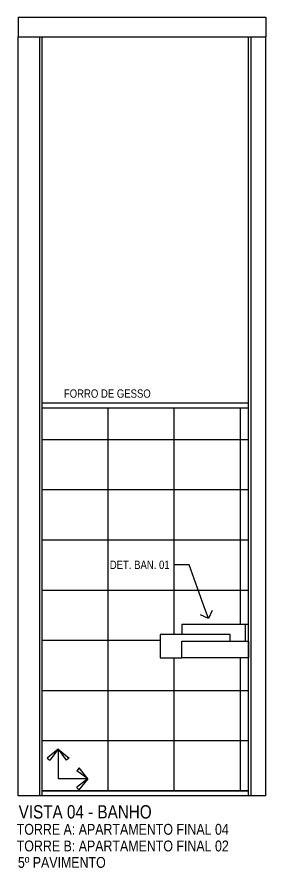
# Model space of a CAD drawing. Header units: metres. Extents: x 3 to 168, y -142 to 28.
# Drawn here: x 32.33 to 33.83, y -87.64 to -82.53 of the extents above; entities that cross this region are included whole.
import ezdxf
from ezdxf import colors
from ezdxf.entities.mleader import LeaderData, LeaderLine
from ezdxf.math import Vec2, Vec3

# ---------------------------------------------------------------- set-up
doc = ezdxf.new("R2010")
doc.units = ezdxf.units.M
for name, color, linetype in [('AI-Marcenaria', 2, 'Continuous'), ('ARQ-ALV ACAB', 4, 'Continuous'), ('ARQ-ALV OSSO', 5, 'Continuous'), ('ARQ-AUX1', 1, 'Continuous'), ('ARQ-AUX2', 2, 'Continuous'), ('ARQ-CERÂMICA', 7, 'Continuous'), ('ARQ-SIM', 1, 'Continuous'), ('ARQ-TXT', 2, 'Continuous')]:
    doc.layers.add(name, color=color, linetype=linetype)
doc.styles.add('Adesa', font='ARIALN.TTF')

# ---------------------------------------------------------------- blocks, each defined once
blk = doc.blocks.new('Seta para pag.piso')
for p, q in [((0, 0.1126), (-0.0418, 0.0796)), ((0, 0.1126), (-0.0312, 0.0715)), ((0, 0.1126), (0, 0)), ((0, 0.1126), (0.0418, 0.0795)), ((0, 0.1126), (0.0312, 0.0715)), ((-0.0418, 0.0796), (-0.0312, 0.0715)), ((0.0418, 0.0795), (0.0312, 0.0715)), ((-0.1126, 0), (-0.0795, 0.0418)), ((-0.0795, 0.0418), (-0.0715, 0.0312)), ((-0.1126, 0), (-0.0715, 0.0312)), ((-0.1126, 0), (0, 0)), ((-0.1126, 0), (-0.0796, -0.0418)), ((-0.1126, 0), (-0.0715, -0.0312)), ((-0.0796, -0.0418), (-0.0715, -0.0312))]:
    blk.add_line(p, q)
blk = doc.blocks.new('_Open90')
at = {"color": 0, "linetype": 'ByBlock', "lineweight": -2}
for p, q in [((0, 0), (-1, 0)), ((-0.5, 0.5), (0, 0)), ((0, 0), (-0.5, -0.5))]:
    blk.add_line(p, q, dxfattribs=at)
blk = doc.blocks.new('AREAS MOLHADAS')
at = {"layer": 'ARQ-CERÂMICA'}
h = blk.add_hatch(dxfattribs=at)
h.set_pattern_fill('LINE', color=256, scale=0.095)
h.set_pattern_definition([(0, (32.48328, -87.17622), (0, 0.301625), [])])
h.paths.add_polyline_path([(33.7233, -84.8762), (32.4833, -84.8762), (32.4833, -87.1762), (33.7233, -87.1762), (33.7233, -86.3762), (33.3233, -86.3762), (33.1933, -86.3762), (33.1933, -86.2362), (33.3233, -86.2362), (33.3233, -86.1762), (33.7033, -86.1762), (33.7233, -86.1762)])
h = blk.add_hatch(dxfattribs=at)
h.set_pattern_fill('LINE', color=256, scale=0.125, angle=90)
h.set_pattern_definition([(90, (32.48328, -87.1762), (-0.396875, 2e-17), [])])
h.paths.add_polyline_path([(33.7233, -84.8762), (32.4833, -84.8762), (32.4833, -87.1762), (33.7233, -87.1762), (33.7233, -86.3762), (33.3233, -86.3762), (33.1933, -86.3762), (33.1933, -86.2362), (33.3233, -86.2362), (33.3233, -86.1762), (33.7033, -86.1762), (33.7233, -86.1762)])
at = {"ltscale": 0.475, "elevation": 0}
blk.add_lwpolyline([(33.3233, -86.3762), (33.3233, -86.2762), (33.7077, -86.2762)], dxfattribs=at)
at = {"layer": 'AI-Marcenaria', "elevation": 0}
blk.add_lwpolyline([(33.7233, -86.3762), (33.3233, -86.3762), (33.3233, -86.2762), (33.7233, -86.2762)], close=True, dxfattribs=at)
at = {"layer": 'ARQ-ALV ACAB'}
for p, q in [((32.4833, -87.2062, 0), (32.4833, -82.6462, 0)), ((33.7233, -87.2062, 0), (33.7233, -82.6462, 0)), ((33.7233, -87.1762, 0), (32.4833, -87.1762, 0))]:
    blk.add_line(p, q, dxfattribs=at)
at = {"layer": 'ARQ-ALV OSSO'}
for p, q in [((32.3383, -87.2062, 0), (32.3383, -82.6462, 0)), ((32.4683, -87.2062, 0), (32.4683, -82.6462, 0)), ((33.7383, -87.2062, 0), (33.7383, -82.6462, 0)), ((33.8283, -87.2062, 0), (33.8283, -82.6462, 0)), ((33.8283, -87.2062, 0), (32.3383, -87.2062, 0))]:
    blk.add_line(p, q, dxfattribs=at)
at = {"layer": 'ARQ-AUX1'}
for p, q in [((33.7233, -84.8462, 0), (32.4833, -84.8462, 0)), ((33.7233, -84.8762, 0), (32.4833, -84.8762, 0))]:
    blk.add_line(p, q, dxfattribs=at)
at = {"layer": 'ARQ-AUX2'}
for p, q in [((32.3383, -82.5262, 0), (33.8283, -82.5262, 0)), ((32.3383, -82.6462, 0), (33.8283, -82.6462, 0))]:
    blk.add_line(p, q, dxfattribs=at)
at = {"layer": 'ARQ-AUX2', "elevation": 0}
for points in [[(32.3383, -82.5262), (32.3383, -82.6462)], [(33.8283, -82.5262), (33.8283, -82.6462)], [(33.7033, -86.1762), (33.3233, -86.1762), (33.3233, -86.2362)], [(33.4883, -86.2762), (33.4883, -86.2762), (33.7233, -86.2762), (33.7233, -86.1762), (33.6698, -86.1762)], [(33.6133, -86.2762), (33.6133, -86.2362), (33.1933, -86.2362), (33.1933, -86.3762), (33.3233, -86.3762)]]:
    blk.add_lwpolyline(points, dxfattribs=at)
blk.add_lwpolyline([(33.7233, -86.1762), (33.7033, -86.1762), (33.7033, -86.2762), (33.7233, -86.2762)], close=True, dxfattribs=at)
at = {"layer": 'ARQ-CERÂMICA', "xscale": 1.58230973583663, "yscale": 1.58230973583663, "zscale": 1.58230973583663, "rotation": 270}
blk.add_blockref('Seta para pag.piso', (32.5787, -87.105), dxfattribs=at)
at = {"layer": 'ARQ-TXT', "style": 'Adesa'}
for s, height, p in [('FORRO DE GESSO', 0.05, (32.6138, -84.8139, 108.9697)), ('TORRE A: APARTAMENTO FINAL 04', 0.065, (32.3304, -87.44, 217.9394)), ('TORRE B: APARTAMENTO FINAL 02 ', 0.065, (32.3304, -87.5401, 217.9394)), ('5º PAVIMENTO', 0.065, (32.3375, -87.6389, 326.909))]:
    blk.add_text(s, height=height, dxfattribs=at).set_placement(p)
at = {"layer": 'ARQ-TXT', "ltscale": 0.5, "style": 'Adesa'}
blk.add_text('VISTA 04 - BANHO ', height=0.08, dxfattribs=at).set_placement((32.3418, -87.3425, 0))
at = {"layer": 'ARQ-SIM'}
ml = blk.add_multileader_mtext('Standard', dxfattribs=at)
ml.set_content('DET. BAN. 01', color=2, style='Adesa')
ml.set_leader_properties(color=256)
ml.set_arrow_properties(name='OPEN90')
ml.build(insert=Vec2(0, 0))
ml.multileader.update_dxf_attribs({"text_left_attachment_type": 2, "text_right_attachment_type": 2, "dogleg_length": 0.2, "arrow_head_size": 0.075})
ctx = ml.context
ctx.base_point, ctx.char_height, ctx.arrow_head_size, ctx.landing_gap_size, ctx.plane_origin = Vec3(32.8794, -85.8185), 0.05, 0.075, 0.025, Vec3(33.0742, -85.0869)
ctx.left_attachment, ctx.right_attachment, ctx.text_align_type = 2, 2, 2
notes = []
notes.append((ctx, [(1, (1, 1, 0), (33.3671, -85.8185), (-1, 0), 0.093, [(0, [(33.4829, -86.1404)], 0, [])])]))
ctx.mtext.insert, ctx.mtext.alignment, ctx.mtext.flow_direction = Vec3(33.2492, -85.793), 3, 5
for ctx, leaders in notes:
    for number, flags, end, landing, length, lines in leaders:
        leader = LeaderData()
        leader.index, (leader.has_last_leader_line, leader.has_dogleg_vector, leader.attachment_direction) = number, flags
        leader.last_leader_point, leader.dogleg_vector, leader.dogleg_length = Vec3(end), Vec3(landing), length
        for number, points, colour, breaks in lines:
            line = LeaderLine()
            line.index, line.vertices, line.color, line.breaks = number, Vec3.list(points), colors.encode_raw_color(colour), breaks
            leader.lines.append(line)
        ctx.leaders.append(leader)

msp = doc.modelspace()

# ---------------------------------------------------------------- block references
msp.add_blockref('AREAS MOLHADAS', (0, 0))

doc.saveas('drawing.dxf')
